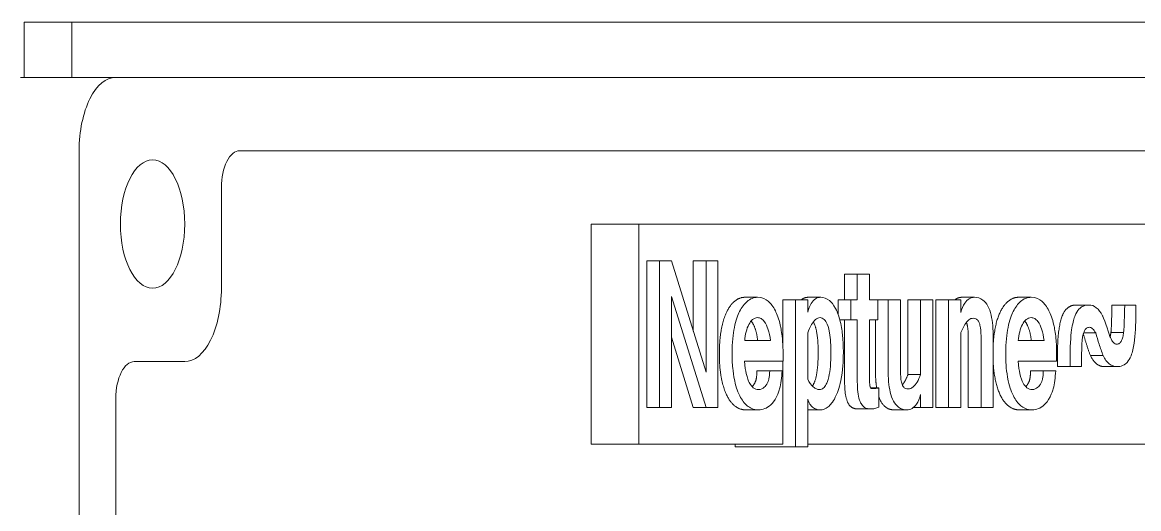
# Model space of a CAD drawing. Header units: inches. Extents: x 20 to 536, y 8 to 344.
# Drawn here: x 291.168 to 294.969, y 127.069 to 128.726 of the extents above; entities that cross this region are included whole.
import ezdxf

# ---------------------------------------------------------------- set-up
doc = ezdxf.new("R2010")
doc.units = ezdxf.units.IN
doc.header["$LTSCALE"] = 16
doc.header["$MEASUREMENT"] = 0
doc.layers.add('Visible (ANSI)', color=7, linetype='Continuous', lineweight=50)

msp = doc.modelspace()

# ---------------------------------------------------------------- linework, layer by layer
at = {"layer": 'Visible (ANSI)', "linetype": 'Continuous', "lineweight": 18}
for p, q in [((291.173991, 128.725967), (291.336371, 128.725967)), ((291.173991, 128.538467), (291.173991, 128.725967)), ((291.336371, 128.725967), (291.336371, 128.538467)), ((297.736371, 128.725967), (291.336371, 128.725967)), ((291.486203, 128.538467), (291.161443, 128.538467)), ((291.486203, 128.538467), (298.236203, 128.538467)), ((291.361203, 120.788467), (291.361203, 128.288467)), ((291.908078, 128.288432), (297.814328, 128.288432)), ((291.845578, 127.819717), (291.845578, 128.163432)), ((293.105073, 128.038432), (293.267453, 128.038432)), ((293.105073, 127.288432), (293.105073, 128.038432)), ((293.267453, 128.038432), (296.454953, 128.038432)), ((293.267453, 127.288432), (293.267453, 128.038432)), ((293.294274, 127.413432), (293.294274, 127.913432)), ((293.294274, 127.913432), (293.337576, 127.913432)), ((293.337576, 127.913432), (293.337576, 127.413432)), ((293.378061, 127.913432), (293.337576, 127.913432)), ((293.495723, 127.534384), (293.378061, 127.913432)), ((293.452422, 127.913432), (293.495723, 127.913432)), ((293.452422, 127.673879), (293.452422, 127.913432)), ((293.536462, 127.913432), (293.495723, 127.913432)), ((293.495723, 127.913432), (293.495723, 127.534384)), ((293.536462, 127.413432), (293.536462, 127.913432)), ((293.96728, 127.86738), (294.010582, 127.86738)), ((293.96728, 127.780841), (293.96728, 127.86738)), ((294.05208, 127.86738), (294.010582, 127.86738)), ((294.010582, 127.86738), (294.010582, 127.780841)), ((294.05208, 127.780841), (294.05208, 127.86738)), ((293.378061, 127.791975), (293.495723, 127.413432)), ((293.378061, 127.413432), (293.378061, 127.791975)), ((293.627921, 127.788938), (293.671223, 127.788938)), ((293.757621, 127.780841), (293.800922, 127.780841)), ((293.757621, 127.618492), (293.757621, 127.780841)), ((293.842167, 127.780841), (293.800922, 127.780841)), ((293.800922, 127.780841), (293.800922, 127.279829)), ((293.842167, 127.738837), (293.842167, 127.780841)), ((293.843148, 127.788938), (293.886449, 127.788938)), ((293.946025, 127.780841), (293.989327, 127.780841)), ((293.946025, 127.729636), (293.946025, 127.780841)), ((294.010582, 127.780841), (293.989327, 127.780841)), ((293.989327, 127.780841), (293.989327, 127.712015)), ((294.08042, 127.780841), (294.05208, 127.780841)), ((294.08042, 127.712015), (294.08042, 127.780841)), ((294.08042, 127.780841), (294.115737, 127.780841)), ((294.157488, 127.780841), (294.115737, 127.780841)), ((294.115737, 127.780841), (294.115737, 127.543999)), ((294.157488, 127.54653), (294.157488, 127.780841)), ((294.183266, 127.525781), (294.183266, 127.780841)), ((294.183266, 127.780841), (294.226567, 127.780841)), ((294.267812, 127.780841), (294.226567, 127.780841)), ((294.226567, 127.780841), (294.226567, 127.525781)), ((294.267812, 127.413432), (294.267812, 127.780841)), ((294.278552, 127.413432), (294.278552, 127.780841)), ((294.278552, 127.780841), (294.321854, 127.780841)), ((294.363099, 127.780841), (294.321854, 127.780841)), ((294.321854, 127.780841), (294.321854, 127.413432)), ((294.363099, 127.736813), (294.363099, 127.780841)), ((294.366356, 127.788938), (294.409657, 127.788938)), ((294.559568, 127.788938), (294.602869, 127.788938)), ((294.756575, 127.762623), (294.799877, 127.762623)), ((294.878033, 127.76161), (294.921334, 127.76161)), ((294.95929, 127.76161), (294.921334, 127.76161)), ((294.95929, 127.731752), (294.95929, 127.76161)), ((293.951386, 127.712015), (293.989327, 127.712015)), ((293.96728, 127.524768), (293.96728, 127.712015)), ((293.989327, 127.712015), (294.010582, 127.712015)), ((294.010582, 127.712015), (294.010582, 127.524768)), ((294.05208, 127.522238), (294.05208, 127.712015)), ((294.05208, 127.712015), (294.08042, 127.712015)), ((294.072436, 127.543999), (294.072436, 127.712015)), ((293.452422, 127.413432), (293.378061, 127.652666)), ((293.842167, 127.510092), (293.842167, 127.667481)), ((294.363099, 127.413432), (294.363099, 127.668999)), ((294.388876, 127.413432), (294.388876, 127.647744)), ((294.432178, 127.647744), (294.432178, 127.413432)), ((294.473676, 127.413432), (294.473676, 127.650274)), ((294.78137, 127.667481), (294.82265, 127.667481)), ((294.87449, 127.669505), (294.917792, 127.669505)), ((293.714998, 127.641165), (293.627447, 127.641165)), ((294.646644, 127.641165), (294.559094, 127.641165)), ((293.626941, 127.571833), (293.758014, 127.571833)), ((293.757621, 127.288432), (293.757621, 127.571833)), ((293.758014, 127.571833), (293.758014, 127.596631)), ((294.558588, 127.571833), (294.689661, 127.571833)), ((294.689661, 127.571833), (294.689661, 127.596631)), ((294.692304, 127.553615), (294.692304, 127.583979)), ((294.735605, 127.583979), (294.735605, 127.553615)), ((294.804399, 127.590558), (294.8477, 127.590558)), ((291.54872, 127.569717), (291.720578, 127.569717)), ((293.669166, 127.537926), (293.712468, 127.537926)), ((293.754725, 127.537926), (293.712468, 127.537926)), ((294.600813, 127.537926), (294.644114, 127.537926)), ((294.686371, 127.537926), (294.644114, 127.537926)), ((294.692304, 127.553615), (294.735605, 127.553615)), ((294.735605, 127.553615), (294.773814, 127.553615)), ((294.851717, 127.552602), (294.895018, 127.552602)), ((294.183266, 127.525781), (294.226567, 127.525781)), ((294.056819, 127.480234), (294.084215, 127.480234)), ((294.084215, 127.414951), (294.084215, 127.480234)), ((294.226567, 127.457461), (294.226567, 127.413432)), ((291.48622, 121.632217), (291.48622, 127.444717)), ((293.842167, 127.279829), (293.842167, 127.441266)), ((293.294274, 127.413432), (293.337576, 127.413432)), ((293.337576, 127.413432), (293.378061, 127.413432)), ((293.452422, 127.413432), (293.495723, 127.413432)), ((293.495723, 127.413432), (293.536462, 127.413432)), ((293.630958, 127.405335), (293.674259, 127.405335)), ((293.842167, 127.405335), (293.884424, 127.405335)), ((294.013586, 127.408372), (294.056887, 127.408372)), ((294.136201, 127.405335), (294.179502, 127.405335)), ((294.201798, 127.413432), (294.226567, 127.413432)), ((294.226567, 127.413432), (294.267812, 127.413432)), ((294.278552, 127.413432), (294.321854, 127.413432)), ((294.321854, 127.413432), (294.363099, 127.413432)), ((294.388876, 127.413432), (294.432178, 127.413432)), ((294.432178, 127.413432), (294.473676, 127.413432)), ((294.562604, 127.405335), (294.605906, 127.405335)), ((293.105073, 127.288432), (293.267453, 127.288432)), ((293.757621, 127.288432), (293.267453, 127.288432)), ((293.595241, 127.279829), (293.595241, 127.288432)), ((293.595241, 127.279829), (293.800922, 127.279829)), ((293.800922, 127.279829), (293.842167, 127.279829)), ((296.454953, 127.288432), (293.842167, 127.288432))]:
    msp.add_line(p, q, dxfattribs=at)
for centre, major_axis in [((291.486203, 128.288467), (0, 0.25)), ((291.908078, 128.163432), (0, 0.125)), ((291.720578, 127.819717), (0, -0.25)), ((291.54872, 127.444717), (0, 0.125))]:
    msp.add_ellipse(centre, major_axis=major_axis, ratio=0.5, start_param=0, end_param=1.57079633, dxfattribs=at)
msp.add_ellipse((291.611203, 128.038467), major_axis=(0, 0.21875), ratio=0.5, dxfattribs=at)
for points in [[(293.54113, 127.597137), (293.54113, 127.641165), (293.553529, 127.712015), (293.576555, 127.76161), (293.608944, 127.788938), (293.627921, 127.788938)], [(293.821027, 127.780841), (293.830635, 127.788938), (293.843148, 127.788938)], [(294.34426, 127.780841), (294.354089, 127.788938), (294.366356, 127.788938)], [(294.692304, 127.583979), (294.692304, 127.632056), (294.699389, 127.698857), (294.714824, 127.743392), (294.739622, 127.762623), (294.756575, 127.762623)], [(294.87449, 127.669505), (294.875755, 127.678615), (294.877021, 127.719606), (294.878033, 127.76161)], [(294.804399, 127.590558), (294.791097, 127.627321), (294.780338, 127.664083)], [(294.871765, 127.654006), (294.873428, 127.660797), (294.87449, 127.669505)], [(293.630958, 127.405335), (293.610968, 127.405335), (293.57782, 127.431145), (293.554035, 127.481246), (293.54113, 127.55159), (293.54113, 127.597137)], [(294.851717, 127.552602), (294.823124, 127.552602), (294.804399, 127.590558)], [(294.076915, 127.480234), (294.072436, 127.507246), (294.072436, 127.543999)], [(294.013586, 127.408372), (293.998404, 127.408372), (293.980185, 127.423554), (293.969811, 127.45493), (293.96728, 127.496934), (293.96728, 127.524768)], [(294.16418, 127.490186), (294.174238, 127.502429), (294.183266, 127.525781)], [(294.136201, 127.405335), (294.099842, 127.405335), (294.084215, 127.450417)]]:
    msp.add_open_spline(points, degree=2, dxfattribs=at)
for points, degree, knots in [([(293.671223, 127.788938), (293.66497, 127.788938), (293.658752, 127.787826), (293.645955, 127.782756), (293.640319, 127.778954), (293.625916, 127.766554), (293.617411, 127.755241), (293.604205, 127.728572), (293.597548, 127.711327), (293.587966, 127.664102), (293.584431, 127.635771), (293.584431, 127.597137)], 3, [-1.49193162, -1.49193162, -1.49193162, -1.49193162, -1.29030138, -1.29030138, -1.0712515, -1.0712515, -0.64119148, -0.64119148, -0.29439022, -0.29439022, 0, 0, 0, 0]), ([(293.758014, 127.596631), (293.758014, 127.614107), (293.757297, 127.631636), (293.753592, 127.669184), (293.75071, 127.684073), (293.743535, 127.715823), (293.737524, 127.731515), (293.72472, 127.757154), (293.716485, 127.767901), (293.699106, 127.782191), (293.687442, 127.788938), (293.671223, 127.788938)], 3, [-0.953742878, -0.953742878, -0.953742878, -0.953742878, -0.864238922, -0.864238922, -0.757751945, -0.757751945, -0.52950742, -0.52950742, -0.247180323, -0.247180323, 0, 0, 0, 0]), ([(293.886449, 127.788938), (293.880206, 127.788938), (293.873932, 127.787427), (293.862711, 127.780134), (293.857895, 127.774975), (293.848824, 127.759835), (293.845078, 127.749921), (293.842167, 127.738837)], 3, [-0.275184465, -0.275184465, -0.275184465, -0.275184465, -0.180024512, -0.180024512, -0.095399098, -0.095399098, 0, 0, 0, 0]), ([(293.963372, 127.600173), (293.963372, 127.619257), (293.96257, 127.638349), (293.959394, 127.67039), (293.957141, 127.688187), (293.94884, 127.722917), (293.943682, 127.73786), (293.929555, 127.764887), (293.921738, 127.773152), (293.90654, 127.785706), (293.896587, 127.788938), (293.886449, 127.788938)], 3, [-0.558955892, -0.558955892, -0.558955892, -0.558955892, -0.427301963, -0.427301963, -0.333627639, -0.333627639, -0.250557772, -0.250557772, -0.154511048, -0.154511048, 0, 0, 0, 0]), ([(294.409657, 127.788938), (294.403641, 127.788938), (294.397645, 127.787478), (294.386539, 127.780656), (294.381607, 127.775702), (294.371371, 127.760275), (294.366776, 127.74923), (294.363099, 127.736813)], 3, [-0.286997863, -0.286997863, -0.286997863, -0.286997863, -0.195305384, -0.195305384, -0.109970073, -0.109970073, 0, 0, 0, 0]), ([(294.473676, 127.650274), (294.473676, 127.664595), (294.473163, 127.679209), (294.470702, 127.705342), (294.468947, 127.717249), (294.463621, 127.739752), (294.460066, 127.750012), (294.450619, 127.767937), (294.444946, 127.774734), (294.429526, 127.786508), (294.419444, 127.788938), (294.409657, 127.788938)], 3, [-0.549838036, -0.549838036, -0.549838036, -0.549838036, -0.440760651, -0.440760651, -0.347374274, -0.347374274, -0.251258835, -0.251258835, -0.149149172, -0.149149172, 0, 0, 0, 0]), ([(294.473676, 127.629424), (294.475137, 127.654656), (294.485175, 127.712015), (294.508201, 127.76161), (294.54059, 127.788938), (294.559568, 127.788938)], 2, [0.38083015, 0.38083015, 0.38083015, 1, 2, 3, 4, 4, 4]), ([(294.602869, 127.788938), (294.596617, 127.788938), (294.590399, 127.787826), (294.577602, 127.782756), (294.571965, 127.778954), (294.557562, 127.766554), (294.549057, 127.755241), (294.535851, 127.728572), (294.529195, 127.711327), (294.519612, 127.664102), (294.516078, 127.635771), (294.516078, 127.597137)], 3, [-1.49193162, -1.49193162, -1.49193162, -1.49193162, -1.29030138, -1.29030138, -1.0712515, -1.0712515, -0.64119148, -0.64119148, -0.29439022, -0.29439022, 0, 0, 0, 0]), ([(294.689661, 127.596631), (294.689661, 127.614107), (294.688943, 127.631636), (294.685238, 127.669184), (294.682357, 127.684073), (294.675182, 127.715823), (294.66917, 127.731515), (294.656366, 127.757154), (294.648131, 127.767901), (294.630753, 127.782191), (294.619088, 127.788938), (294.602869, 127.788938)], 3, [-0.953742878, -0.953742878, -0.953742878, -0.953742878, -0.864238922, -0.864238922, -0.757751945, -0.757751945, -0.52950742, -0.52950742, -0.247180323, -0.247180323, 0, 0, 0, 0]), ([(294.799877, 127.762623), (294.793561, 127.762623), (294.787147, 127.761622), (294.775888, 127.756986), (294.770471, 127.753769), (294.760368, 127.742829), (294.75607, 127.735573), (294.748996, 127.718023), (294.744907, 127.704754), (294.738866, 127.667193), (294.735605, 127.637248), (294.735605, 127.583979)], 3, [-2.38343253, -2.38343253, -2.38343253, -2.38343253, -1.8060438, -1.8060438, -1.33277788, -1.33277788, -0.86133468, -0.86133468, -0.40590851, -0.40590851, 0, 0, 0, 0]), ([(294.845676, 127.726185), (294.839558, 127.737932), (294.832618, 127.747244), (294.816785, 127.75984), (294.808435, 127.762623), (294.799877, 127.762623)], 3, [-0.259669604, -0.259669604, -0.259669604, -0.259669604, -0.130428825, -0.130428825, 0, 0, 0, 0]), ([(294.921334, 127.76161), (294.920168, 127.713217), (294.919694, 127.69871), (294.919154, 127.684494), (294.918626, 127.675514), (294.917792, 127.669505)], 3, [-0.0733444233, -0.0733444233, -0.0733444233, -0.0733444233, -0.047519074, -0.047519074, 0, 0, 0, 0]), ([(294.872498, 127.651793), (294.870844, 127.65679), (294.852726, 127.711488), (294.846629, 127.724669), (294.846247, 127.725429), (294.845859, 127.725994), (294.845763, 127.726116), (294.845676, 127.726185)], 3, [-0.0812338479, -0.0812338479, -0.0812338479, -0.0812338479, -0.0063211266, -0.0063211266, -0.0014322504, -0.0014322504, 0, 0, 0, 0]), ([(294.895018, 127.552602), (294.901378, 127.552602), (294.90785, 127.553617), (294.922185, 127.559631), (294.927246, 127.564633), (294.934828, 127.572974), (294.939254, 127.580575), (294.947882, 127.602272), (294.951237, 127.616975), (294.957994, 127.661353), (294.95929, 127.696865), (294.95929, 127.731752)], 3, [-0.589636819, -0.589636819, -0.589636819, -0.589636819, -0.553532833, -0.553532833, -0.506526146, -0.506526146, -0.40328783, -0.40328783, -0.265842047, -0.265842047, 0, 0, 0, 0]), ([(293.627447, 127.641165), (293.628366, 127.651731), (293.62995, 127.661953), (293.634726, 127.680624), (293.63774, 127.688736), (293.645465, 127.70361), (293.649803, 127.709316), (293.659848, 127.717662), (293.665458, 127.719606), (293.671223, 127.719606)], 3, [-0.311667492, -0.311667492, -0.311667492, -0.311667492, -0.237050543, -0.237050543, -0.16576507, -0.16576507, -0.087852602, -0.087852602, 0, 0, 0, 0]), ([(293.671697, 127.641165), (293.668154, 127.675072), (293.653212, 127.703658), (293.649481, 127.708184)], 2, [0, 0, 0, 1, 1.28376973, 1.28376973, 1.28376973]), ([(293.671223, 127.719606), (293.675327, 127.719606), (293.679393, 127.718628), (293.687116, 127.714251), (293.690645, 127.71104), (293.700017, 127.698757), (293.70423, 127.68836), (293.71083, 127.669041), (293.713496, 127.65554), (293.714998, 127.641165)], 3, [-0.251457438, -0.251457438, -0.251457438, -0.251457438, -0.21404187, -0.21404187, -0.178283825, -0.178283825, -0.111899249, -0.111899249, 0, 0, 0, 0]), ([(293.842167, 127.667481), (293.845876, 127.677804), (293.850115, 127.687719), (293.859015, 127.703203), (293.863562, 127.709257), (293.873492, 127.717522), (293.878602, 127.719606), (293.883918, 127.719606)], 3, [-0.260849088, -0.260849088, -0.260849088, -0.260849088, -0.163914804, -0.163914804, -0.081029131, -0.081029131, 0, 0, 0, 0]), ([(293.87756, 127.600173), (293.87756, 127.660396), (293.86468, 127.699037), (293.860984, 127.705316)], 2, [0, 0, 0, 1, 1.30522235, 1.30522235, 1.30522235]), ([(293.883918, 127.719606), (293.886499, 127.719606), (293.889068, 127.719107), (293.893972, 127.716908), (293.896263, 127.715295), (293.902161, 127.709345), (293.905332, 127.704124), (293.912633, 127.687126), (293.915067, 127.675264), (293.919728, 127.647487), (293.920862, 127.623808), (293.920862, 127.600173)], 3, [-0.343912155, -0.343912155, -0.343912155, -0.343912155, -0.317867105, -0.317867105, -0.293187958, -0.293187958, -0.251194999, -0.251194999, -0.180100274, -0.180100274, 0, 0, 0, 0]), ([(294.363099, 127.668999), (294.36729, 127.678695), (294.371956, 127.688037), (294.381286, 127.702461), (294.385946, 127.708169), (294.395507, 127.715616), (294.400224, 127.717582), (294.405103, 127.717582)], 3, [-0.254147783, -0.254147783, -0.254147783, -0.254147783, -0.156374809, -0.156374809, -0.074354364, -0.074354364, 0, 0, 0, 0]), ([(294.388876, 127.647744), (294.388876, 127.687218), (294.382496, 127.702843), (294.382307, 127.703274)], 2, [0, 0, 0, 1, 1.02920813, 1.02920813, 1.02920813]), ([(294.405103, 127.717582), (294.408195, 127.717582), (294.41138, 127.717077), (294.416985, 127.71451), (294.419507, 127.712654), (294.423923, 127.707091), (294.425379, 127.704039), (294.428139, 127.696691), (294.429308, 127.690921), (294.431668, 127.674182), (294.432178, 127.660853), (294.432178, 127.647744)], 3, [-0.243715019, -0.243715019, -0.243715019, -0.243715019, -0.209104446, -0.209104446, -0.179401679, -0.179401679, -0.150757457, -0.150757457, -0.099891353, -0.099891353, 0, 0, 0, 0]), ([(294.559094, 127.641165), (294.560013, 127.651731), (294.561597, 127.661953), (294.566372, 127.680624), (294.569386, 127.688736), (294.577111, 127.70361), (294.581449, 127.709316), (294.591495, 127.717662), (294.597105, 127.719606), (294.602869, 127.719606)], 3, [-0.311667492, -0.311667492, -0.311667492, -0.311667492, -0.237050543, -0.237050543, -0.16576507, -0.16576507, -0.087852602, -0.087852602, 0, 0, 0, 0]), ([(294.603343, 127.641165), (294.599801, 127.675072), (294.584858, 127.703658), (294.581127, 127.708184)], 2, [0, 0, 0, 1, 1.28376973, 1.28376973, 1.28376973]), ([(294.602869, 127.719606), (294.606973, 127.719606), (294.61104, 127.718628), (294.618762, 127.714251), (294.622292, 127.71104), (294.631663, 127.698757), (294.635877, 127.68836), (294.642477, 127.669041), (294.645143, 127.65554), (294.646644, 127.641165)], 3, [-0.251457438, -0.251457438, -0.251457438, -0.251457438, -0.21404187, -0.21404187, -0.178283825, -0.178283825, -0.111899249, -0.111899249, 0, 0, 0, 0]), ([(294.77685, 127.64572), (294.777552, 127.651406), (294.778518, 127.657071), (294.781016, 127.666805), (294.782458, 127.670997), (294.786157, 127.678376), (294.78835, 127.681282), (294.793865, 127.685751), (294.797117, 127.686712), (294.800383, 127.686712)], 3, [-0.174010342, -0.174010342, -0.174010342, -0.174010342, -0.129365784, -0.129365784, -0.090658973, -0.090658973, -0.049771795, -0.049771795, 0, 0, 0, 0]), ([(294.800383, 127.686712), (294.802354, 127.686712), (294.804305, 127.686316), (294.808182, 127.684696), (294.810069, 127.683482), (294.815887, 127.678458), (294.819463, 127.673389), (294.82265, 127.667481)], 3, [-0.126574619, -0.126574619, -0.126574619, -0.126574619, -0.096544816, -0.096544816, -0.066224916, -0.066224916, 0, 0, 0, 0]), ([(294.82265, 127.667481), (294.826421, 127.654454), (294.830372, 127.641632), (294.838725, 127.615983), (294.84314, 127.603161), (294.8477, 127.590558)], 3, [-0.23324276, -0.23324276, -0.23324276, -0.23324276, -0.118545851, -0.118545851, 0, 0, 0, 0]), ([(294.894259, 127.629019), (294.892321, 127.629019), (294.890413, 127.629493), (294.886606, 127.631418), (294.884762, 127.632868), (294.878993, 127.638905), (294.875499, 127.645041), (294.872498, 127.651793)], 3, [-0.128632551, -0.128632551, -0.128632551, -0.128632551, -0.099126524, -0.099126524, -0.068837122, -0.068837122, 0, 0, 0, 0]), ([(294.917792, 127.669505), (294.917109, 127.663909), (294.916168, 127.658315), (294.913735, 127.648765), (294.912332, 127.644662), (294.908678, 127.637414), (294.906442, 127.634513), (294.900892, 127.630006), (294.897586, 127.629019), (294.894259, 127.629019)], 3, [-0.172747525, -0.172747525, -0.172747525, -0.172747525, -0.128926767, -0.128926767, -0.091254657, -0.091254657, -0.050695576, -0.050695576, 0, 0, 0, 0]), ([(294.773814, 127.553615), (294.774071, 127.572485), (294.774479, 127.596192), (294.775549, 127.627693), (294.776105, 127.639196), (294.77685, 127.64572)], 3, [-0.129093531, -0.129093531, -0.129093531, -0.129093531, -0.050994454, -0.050994454, 0, 0, 0, 0]), ([(293.584431, 127.597137), (293.584431, 127.580373), (293.585087, 127.563482), (293.587726, 127.53614), (293.58961, 127.521023), (293.598909, 127.479276), (293.605619, 127.463325), (293.618078, 127.438447), (293.626658, 127.42725), (293.644587, 127.412569), (293.656857, 127.405335), (293.674259, 127.405335)], 3, [-1.15207317, -1.15207317, -1.15207317, -1.15207317, -0.93289171, -0.93289171, -0.78803686, -0.78803686, -0.5752915, -0.5752915, -0.26521632, -0.26521632, 0, 0, 0, 0]), ([(293.674259, 127.474667), (293.66825, 127.474667), (293.662294, 127.476427), (293.653024, 127.48363), (293.648153, 127.488559), (293.640261, 127.503757), (293.636157, 127.513039), (293.630999, 127.536933), (293.627727, 127.553512), (293.626941, 127.571833)], 3, [-1.96156648, -1.96156648, -1.96156648, -1.96156648, -1.05825772, -1.05825772, -0.46701751, -0.46701751, -0.14011971, -0.14011971, 0, 0, 0, 0]), ([(293.857996, 127.486271), (293.863023, 127.493516), (293.87756, 127.535902), (293.87756, 127.600173)], 2, [0.61561719, 0.61561719, 0.61561719, 1, 2, 2, 2]), ([(293.920862, 127.600173), (293.920862, 127.584653), (293.920402, 127.568434), (293.91806, 127.54098), (293.916419, 127.528542), (293.910957, 127.50529), (293.907684, 127.497658), (293.902121, 127.486925), (293.898875, 127.482496), (293.891198, 127.476121), (293.886982, 127.474667), (293.882653, 127.474667)], 3, [-0.302907609, -0.302907609, -0.302907609, -0.302907609, -0.236448124, -0.236448124, -0.183771951, -0.183771951, -0.126677605, -0.126677605, -0.065974246, -0.065974246, 0, 0, 0, 0]), ([(293.884424, 127.405335), (293.894007, 127.405335), (293.903276, 127.40873), (293.918825, 127.421641), (293.927574, 127.431231), (293.941804, 127.459908), (293.948872, 127.477645), (293.961521, 127.539086), (293.963372, 127.57212), (293.963372, 127.600173)], 3, [-1.00371193, -1.00371193, -1.00371193, -1.00371193, -0.65582579, -0.65582579, -0.39249245, -0.39249245, -0.21376441, -0.21376441, 0, 0, 0, 0]), ([(294.516078, 127.597137), (294.516078, 127.580373), (294.516733, 127.563482), (294.519372, 127.53614), (294.521256, 127.521023), (294.530555, 127.479276), (294.537265, 127.463325), (294.549724, 127.438447), (294.558305, 127.42725), (294.576233, 127.412569), (294.588503, 127.405335), (294.605906, 127.405335)], 3, [-1.15207317, -1.15207317, -1.15207317, -1.15207317, -0.93289171, -0.93289171, -0.78803686, -0.78803686, -0.5752915, -0.5752915, -0.26521632, -0.26521632, 0, 0, 0, 0]), ([(294.605906, 127.474667), (294.599896, 127.474667), (294.59394, 127.476427), (294.58467, 127.48363), (294.579799, 127.488559), (294.571907, 127.503757), (294.567803, 127.513039), (294.562645, 127.536933), (294.559373, 127.553512), (294.558588, 127.571833)], 3, [-1.96156648, -1.96156648, -1.96156648, -1.96156648, -1.05825772, -1.05825772, -0.46701751, -0.46701751, -0.14011971, -0.14011971, 0, 0, 0, 0]), ([(294.8477, 127.590558), (294.850753, 127.58437), (294.854071, 127.578799), (294.861209, 127.569211), (294.864946, 127.565257), (294.877224, 127.555408), (294.886042, 127.552602), (294.895018, 127.552602)], 3, [-0.267811712, -0.267811712, -0.267811712, -0.267811712, -0.201580456, -0.201580456, -0.136795366, -0.136795366, 0, 0, 0, 0]), ([(293.652713, 127.484384), (293.654979, 127.486621), (293.662334, 127.496428), (293.66866, 127.515659), (293.669166, 127.537926)], 2, [1.6157242, 1.6157242, 1.6157242, 2, 3, 4, 4, 4]), ([(293.674259, 127.405335), (293.681622, 127.405335), (293.688943, 127.406674), (293.70182, 127.411919), (293.708774, 127.415731), (293.721633, 127.427608), (293.729109, 127.435992), (293.741606, 127.461344), (293.7449, 127.472156), (293.750847, 127.493646), (293.753422, 127.51476), (293.754725, 127.537926)], 3, [-0.510586724, -0.510586724, -0.510586724, -0.510586724, -0.395857325, -0.395857325, -0.305816844, -0.305816844, -0.233792858, -0.233792858, -0.177640706, -0.177640706, 0, 0, 0, 0]), ([(293.712468, 127.537926), (293.712221, 127.527087), (293.711485, 127.517661), (293.709832, 127.509794), (293.708596, 127.504024), (293.702083, 127.491058), (293.698106, 127.485946), (293.689135, 127.478472), (293.682454, 127.474667), (293.674259, 127.474667)], 3, [-1.35675121, -1.35675121, -1.35675121, -1.35675121, -0.38738366, -0.38738366, -0.25082013, -0.25082013, -0.12489258, -0.12489258, 0, 0, 0, 0]), ([(294.115737, 127.543999), (294.115737, 127.529647), (294.116249, 127.514999), (294.118713, 127.488817), (294.120469, 127.476889), (294.125793, 127.454391), (294.129339, 127.444147), (294.138755, 127.426265), (294.144405, 127.419486), (294.159749, 127.407758), (294.16977, 127.405335), (294.179502, 127.405335)], 3, [-0.548827562, -0.548827562, -0.548827562, -0.548827562, -0.439512351, -0.439512351, -0.34598462, -0.34598462, -0.250058124, -0.250058124, -0.148318491, -0.148318491, 0, 0, 0, 0]), ([(294.184057, 127.476691), (294.180925, 127.476691), (294.177691, 127.477219), (294.172139, 127.479878), (294.169708, 127.48173), (294.165583, 127.487056), (294.164166, 127.489939), (294.161428, 127.497318), (294.160297, 127.503043), (294.157984, 127.519763), (294.157488, 127.533287), (294.157488, 127.54653)], 3, [-0.253422966, -0.253422966, -0.253422966, -0.253422966, -0.213493453, -0.213493453, -0.180698068, -0.180698068, -0.150977621, -0.150977621, -0.100904321, -0.100904321, 0, 0, 0, 0]), ([(294.562604, 127.405335), (294.542614, 127.405335), (294.509467, 127.431145), (294.485681, 127.481246), (294.475185, 127.538461), (294.473676, 127.564578)], 2, [0, 0, 0, 1, 2, 3, 3.62671179, 3.62671179, 3.62671179]), ([(294.584359, 127.484384), (294.586625, 127.486621), (294.593981, 127.496428), (294.600307, 127.515659), (294.600813, 127.537926)], 2, [1.6157242, 1.6157242, 1.6157242, 2, 3, 4, 4, 4]), ([(294.605906, 127.405335), (294.613268, 127.405335), (294.62059, 127.406674), (294.633467, 127.411919), (294.64042, 127.415731), (294.65328, 127.427608), (294.660756, 127.435992), (294.673252, 127.461344), (294.676546, 127.472156), (294.682494, 127.493646), (294.685068, 127.51476), (294.686371, 127.537926)], 3, [-0.510586724, -0.510586724, -0.510586724, -0.510586724, -0.395857325, -0.395857325, -0.305816844, -0.305816844, -0.233792858, -0.233792858, -0.177640706, -0.177640706, 0, 0, 0, 0]), ([(294.644114, 127.537926), (294.643868, 127.527087), (294.643131, 127.517661), (294.641479, 127.509794), (294.640242, 127.504024), (294.63373, 127.491058), (294.629753, 127.485946), (294.620782, 127.478472), (294.614101, 127.474667), (294.605906, 127.474667)], 3, [-1.35675121, -1.35675121, -1.35675121, -1.35675121, -0.38738366, -0.38738366, -0.25082013, -0.25082013, -0.12489258, -0.12489258, 0, 0, 0, 0]), ([(293.882653, 127.474667), (293.878865, 127.474667), (293.875105, 127.475371), (293.867775, 127.478354), (293.864274, 127.480564), (293.853775, 127.489751), (293.84758, 127.498949), (293.842167, 127.510092)], 3, [-0.23235467, -0.23235467, -0.23235467, -0.23235467, -0.174633939, -0.174633939, -0.118377074, -0.118377074, 0, 0, 0, 0]), ([(294.010582, 127.524768), (294.010582, 127.507925), (294.010814, 127.491002), (294.01265, 127.464058), (294.014104, 127.454184), (294.019129, 127.435512), (294.021983, 127.429819), (294.026418, 127.422197), (294.029986, 127.417437), (294.041694, 127.409784), (294.049305, 127.408372), (294.056887, 127.408372)], 3, [-0.456376523, -0.456376523, -0.456376523, -0.456376523, -0.347954157, -0.347954157, -0.281330285, -0.281330285, -0.211467672, -0.211467672, -0.115556849, -0.115556849, 0, 0, 0, 0]), ([(294.063719, 127.477704), (294.061927, 127.477704), (294.060088, 127.477727), (294.057657, 127.479155), (294.057018, 127.479865), (294.055932, 127.481628), (294.055413, 127.482726), (294.054319, 127.485938), (294.053763, 127.488955), (294.052683, 127.497589), (294.05208, 127.505343), (294.05208, 127.522238)], 3, [-0.460292219, -0.460292219, -0.460292219, -0.460292219, -0.324637621, -0.324637621, -0.26853254, -0.26853254, -0.218737319, -0.218737319, -0.128741654, -0.128741654, 0, 0, 0, 0]), ([(294.226567, 127.525781), (294.222924, 127.516357), (294.218821, 127.507427), (294.210206, 127.493195), (294.205804, 127.487573), (294.195577, 127.478986), (294.189932, 127.476691), (294.184057, 127.476691)], 3, [-0.259852508, -0.259852508, -0.259852508, -0.259852508, -0.169044662, -0.169044662, -0.089539798, -0.089539798, 0, 0, 0, 0]), ([(294.084215, 127.480234), (294.082253, 127.47994), (294.074008, 127.478701), (294.070212, 127.478069), (294.068058, 127.477704), (294.063719, 127.477704)], 3, [-0.296822188, -0.296822188, -0.296822188, -0.296822188, -0.06611673, -0.06611673, 0, 0, 0, 0]), ([(294.179502, 127.405335), (294.185554, 127.405335), (294.191586, 127.40679), (294.202768, 127.413571), (294.207744, 127.418495), (294.218122, 127.433894), (294.222807, 127.444968), (294.226567, 127.457461)], 3, [-0.289149274, -0.289149274, -0.289149274, -0.289149274, -0.196914302, -0.196914302, -0.111111337, -0.111111337, 0, 0, 0, 0]), ([(293.842167, 127.441266), (293.844128, 127.435214), (293.846501, 127.429901), (293.852192, 127.420626), (293.855419, 127.416922), (293.866803, 127.40745), (293.875848, 127.405335), (293.884424, 127.405335)], 3, [-0.242357309, -0.242357309, -0.242357309, -0.242357309, -0.187522898, -0.187522898, -0.130708149, -0.130708149, 0, 0, 0, 0]), ([(294.056887, 127.408372), (294.06128, 127.408372), (294.065684, 127.408966), (294.0748, 127.411161), (294.079543, 127.412856), (294.084215, 127.414951)], 3, [-0.13991373, -0.13991373, -0.13991373, -0.13991373, -0.072976112, -0.072976112, 0, 0, 0, 0])]:
    msp.add_open_spline(points, degree=degree, knots=knots, dxfattribs=at)

doc.saveas('drawing.dxf')
